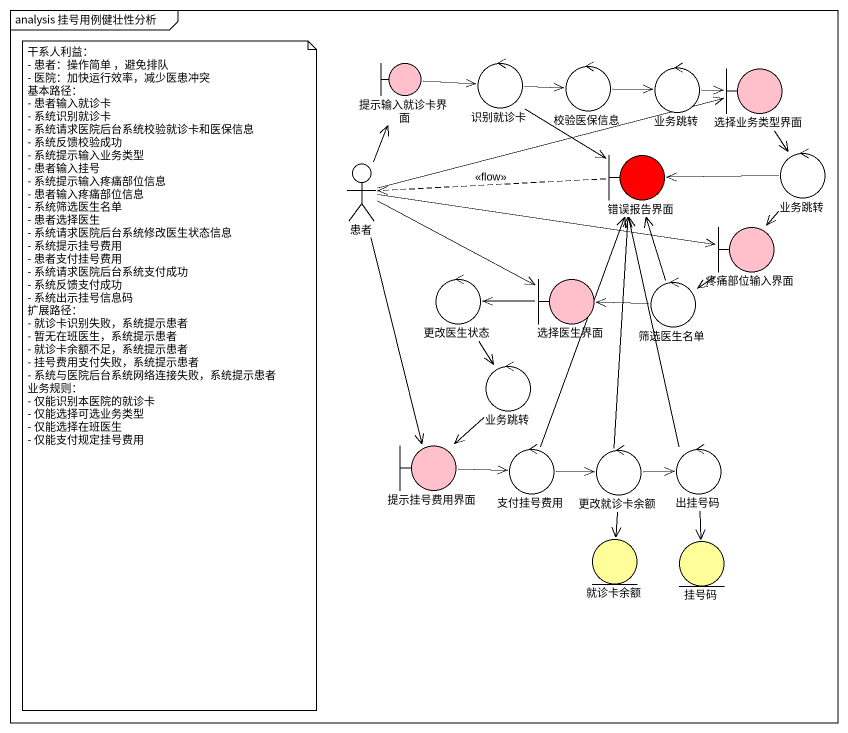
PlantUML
@startuml
mainframe analysis 挂号用例健壮性分析
boundary 提示输入就诊卡界面 #FFC0CB
control 识别就诊卡
control 校验医保信息
control 业务跳转
boundary 选择业务类型界面 #FFC0CB
actor 患者
boundary 错误报告界面 #FF0000
control "业务跳转" as 业务跳转_2
boundary 疼痛部位输入界面 #FFC0CB
control 更改医生状态
boundary 选择医生界面 #FFC0CB
control 筛选医生名单
control "业务跳转" as 业务跳转_3
boundary 提示挂号费用界面 #FFC0CB
control 支付挂号费用
control 更改就诊卡余额
control 出挂号码
entity 就诊卡余额 #FFFE99
entity 挂号码 #FFFE99
提示输入就诊卡界面 -right-> 识别就诊卡
识别就诊卡 -right-> 校验医保信息
识别就诊卡 --> 错误报告界面
校验医保信息 -right-> 业务跳转
业务跳转 -right-> 选择业务类型界面
选择业务类型界面 --> 业务跳转_2
患者 -up-> 提示输入就诊卡界面
患者 -right-> 选择业务类型界面
患者 -right-> 疼痛部位输入界面
患者 -right-> 选择医生界面
患者 --> 提示挂号费用界面
错误报告界面 .left.> 患者 : <<flow>>
业务跳转_2 -left-> 错误报告界面
业务跳转_2 --> 疼痛部位输入界面
疼痛部位输入界面 --> 筛选医生名单
更改医生状态 --> 业务跳转_3
选择医生界面 -left-> 更改医生状态
筛选医生名单 -up-> 错误报告界面
筛选医生名单 -left-> 选择医生界面
业务跳转_3 --> 提示挂号费用界面
提示挂号费用界面 -right-> 支付挂号费用
支付挂号费用 -up-> 错误报告界面
支付挂号费用 -right-> 更改就诊卡余额
更改就诊卡余额 -up-> 错误报告界面
更改就诊卡余额 -right-> 出挂号码
更改就诊卡余额 --> 就诊卡余额
出挂号码 -up-> 错误报告界面
出挂号码 --> 挂号码
note as N1
  干系人利益：
  - 患者：操作简单 ，避免排队
  - 医院：加快运行效率，减少医患冲突
  基本路径：
  - 患者输入就诊卡
  - 系统识别就诊卡
  - 系统请求医院后台系统校验就诊卡和医保信息
  - 系统反馈校验成功
  - 系统提示输入业务类型
  - 患者输入挂号
  - 系统提示输入疼痛部位信息
  - 患者输入疼痛部位信息
  - 系统筛选医生名单
  - 患者选择医生
  - 系统请求医院后台系统修改医生状态信息
  - 系统提示挂号费用
  - 患者支付挂号费用
  - 系统请求医院后台系统支付成功
  - 系统反馈支付成功
  - 系统出示挂号信息码
  扩展路径：
  - 就诊卡识别失败，系统提示患者
  - 暂无在班医生，系统提示患者
  - 就诊卡余额不足，系统提示患者
  - 挂号费用支付失败，系统提示患者
  - 系统与医院后台系统网络连接失败，系统提示患者
  业务规则：
  - 仅能识别本医院的就诊卡
  - 仅能选择可选业务类型
  - 仅能选择在班医生
  - 仅能支付规定挂号费用
end note
@enduml
